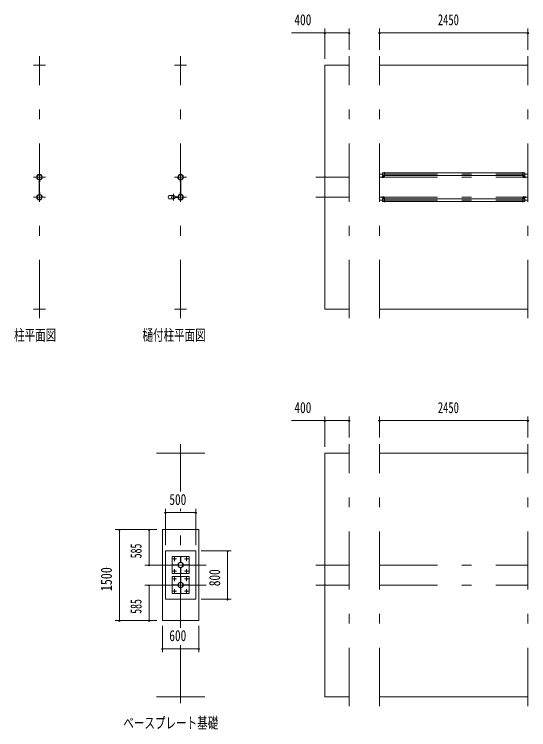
# Model space of a CAD drawing. Units: millimetres, scale not verified. Extents: x -31545 to 31552, y -14700 to 14700.
# Drawn here: x -31545 to -23055, y -11328 to 468 of the extents above; entities that cross this region are included whole.
import ezdxf
from ezdxf.enums import TextEntityAlignment as Align

# ---------------------------------------------------------------- set-up
doc = ezdxf.new("R2010")
doc.units = ezdxf.units.MM
doc.header["$LTSCALE"] = 80
doc.linetypes.add('USER3', pattern=[24, 12, -5, 2, -5])
for name, color, linetype, lineweight in [('0-2_1-07BOLD', 7, 'Continuous', 18), ('0-3_1-27CENTER', 3, 'USER3', 18), ('0-5_1-57DIM', 3, 'Continuous', 18)]:
    doc.layers.add(name, color=color, linetype=linetype, lineweight=lineweight)
doc.styles.add('ＭＳ ゴシック', font='')
doc.styles.get('ＭＳ ゴシック').set_extended_font_data('MS Gothic')

msp = doc.modelspace()

# ---------------------------------------------------------------- linework, layer by layer
at = {"layer": '0-2_1-07BOLD'}
for p, q in [((-31029.91, -372.46), (-31229.9, -372.46)), ((-28700.17, -372.46), (-28900.17, -372.46)), ((-26418.72, -4392.46), (-26418.72, -372.46)), ((-26018.72, -372.46), (-26418.72, -372.46)), ((-23068.72, -372.46), (-25518.72, -372.46)), ((-25474.17, -2209.46), (-25474.17, -2229.46)), ((-25468.97, -2204.26), (-25439.37, -2204.26)), ((-25439.37, -2207.46), (-25468.97, -2207.46)), ((-25437.37, -2146.96), (-25466.22, -2146.96)), ((-25434.17, -2136.46), (-25437.37, -2136.46)), ((-25437.37, -2202.26), (-25437.37, -2136.46)), ((-25434.17, -2202.26), (-25434.17, -2136.46)), ((-25434.17, -2146.96), (-23153.27, -2146.96)), ((-25434.17, -2189.65), (-23153.27, -2189.65)), ((-23153.27, -2136.46), (-23150.07, -2136.46)), ((-23153.27, -2202.26), (-23153.27, -2136.46)), ((-23150.07, -2202.26), (-23150.07, -2136.46)), ((-23150.07, -2146.96), (-23121.22, -2146.96)), ((-23150.07, -2189.65), (-23121.22, -2189.65)), ((-23118.47, -2204.26), (-23148.07, -2204.26)), ((-23148.07, -2207.46), (-23118.47, -2207.46)), ((-23121.22, -2189.65), (-23121.22, -2146.96)), ((-23116.47, -2209.46), (-23116.47, -2229.46)), ((-23116.47, -2229.46), (-23113.27, -2229.46)), ((-23113.27, -2209.46), (-23113.27, -2229.46)), ((-31134.49, -2292.46), (-31134.49, -2263.38)), ((-31134.49, -2292.46), (-31132.89, -2292.46)), ((-31132.89, -2261.9), (-31132.89, -2503.01)), ((-31126.89, -2503.01), (-31126.89, -2261.9)), ((-31126.89, -2292.46), (-31125.29, -2292.46)), ((-31125.29, -2292.46), (-31125.29, -2263.38)), ((-28804.76, -2292.46), (-28804.76, -2263.38)), ((-28804.76, -2292.46), (-28803.16, -2292.46)), ((-28803.16, -2261.9), (-28803.16, -2503.01)), ((-28797.16, -2503.01), (-28797.16, -2261.9)), ((-31134.49, -2472.46), (-31134.49, -2501.54)), ((-31134.49, -2472.46), (-31132.89, -2472.46)), ((-28804.76, -2472.46), (-28803.16, -2472.46)), ((-28804.76, -2472.46), (-28804.76, -2501.54)), ((-28797.16, -2472.46), (-28795.56, -2472.46)), ((-28795.56, -2472.46), (-28795.56, -2501.54)), ((-28927.68, -2519.96), (-28995.26, -2519.96)), ((-28927.68, -2574.96), (-28995.26, -2574.96)), ((-28890.83, -2544.45), (-28844.61, -2544.45)), ((-28890.83, -2550.46), (-28844.61, -2550.46)), ((-28889.43, -2542.85), (-28846.08, -2542.85)), ((-28889.43, -2552.06), (-28846.08, -2552.06)), ((-25474.17, -2555.46), (-25474.17, -2535.46)), ((-25439.37, -2557.46), (-25468.97, -2557.46)), ((-25468.97, -2560.66), (-25439.37, -2560.66)), ((-25437.37, -2575.26), (-25466.22, -2575.26)), ((-25466.22, -2575.26), (-25466.22, -2617.95)), ((-25437.37, -2562.66), (-25437.37, -2628.46)), ((-25434.17, -2562.66), (-25434.17, -2628.46)), ((-25434.17, -2575.26), (-23153.27, -2575.26)), ((-23150.07, -2562.66), (-23150.07, -2628.46)), ((-23148.07, -2557.46), (-23118.47, -2557.46)), ((-23118.47, -2560.66), (-23148.07, -2560.66)), ((-23113.27, -2555.46), (-23113.27, -2535.46)), ((-25437.37, -2617.95), (-25466.22, -2617.95)), ((-25434.17, -2628.46), (-25437.37, -2628.46)), ((-25434.17, -2617.95), (-23153.27, -2617.95)), ((-23150.07, -2617.95), (-23121.22, -2617.95)), ((-31029.91, -4392.46), (-31229.9, -4392.46)), ((-28700.17, -4392.46), (-28900.17, -4392.46)), ((-26018.72, -4392.46), (-26418.72, -4392.46)), ((-23068.72, -4392.46), (-25518.72, -4392.46)), ((-28400.17, -6767.46), (-29200.17, -6767.46)), ((-26018.72, -6767.46), (-26418.72, -6767.46)), ((-23068.72, -6767.46), (-25518.72, -6767.46)), ((-29100.17, -8027.45), (-28500.17, -8027.45)), ((-29100.17, -9527.46), (-29100.17, -8027.45)), ((-28550.17, -8377.46), (-29050.17, -8377.46)), ((-29050.17, -9177.46), (-29050.17, -8377.46)), ((-28803.17, -8472.91), (-28797.17, -8472.91)), ((-28803.17, -8472.91), (-28803.17, -8567.91)), ((-28797.17, -8472.91), (-28797.17, -8567.91)), ((-28550.17, -8377.46), (-28550.17, -9177.46)), ((-28864.72, -8615.46), (-28864.72, -8609.46)), ((-28844.72, -8615.46), (-28844.72, -8609.46)), ((-28803.17, -8547.91), (-28797.17, -8547.91)), ((-28803.17, -8567.91), (-28797.17, -8567.91)), ((-28755.62, -8609.46), (-28755.62, -8615.46)), ((-28660.62, -8609.46), (-28755.62, -8609.46)), ((-28735.62, -8609.46), (-28735.62, -8615.46)), ((-28660.62, -8609.46), (-28660.62, -8615.46)), ((-28939.72, -8615.46), (-28844.72, -8615.46)), ((-28803.17, -8752.01), (-28803.17, -8657.01)), ((-28797.17, -8677.01), (-28803.17, -8677.01)), ((-28660.62, -8615.46), (-28755.62, -8615.46)), ((-28797.17, -8752.01), (-28803.17, -8752.01)), ((-28803.17, -8802.9), (-28797.17, -8802.9)), ((-28803.17, -8802.9), (-28803.17, -8897.9)), ((-28797.17, -8802.9), (-28797.17, -8897.9)), ((-28939.72, -8939.45), (-28844.72, -8939.45)), ((-28939.72, -8945.45), (-28939.72, -8939.45)), ((-28864.72, -8945.45), (-28864.72, -8939.45)), ((-28803.17, -8877.9), (-28797.17, -8877.9)), ((-28803.17, -8897.9), (-28797.17, -8897.9)), ((-28755.62, -8939.45), (-28755.62, -8945.45)), ((-28660.62, -8939.45), (-28755.62, -8939.45)), ((-28735.62, -8939.45), (-28735.62, -8945.45)), ((-28803.17, -9082), (-28803.17, -8987.01)), ((-28797.17, -9007.01), (-28803.17, -9007.01)), ((-28797.17, -9082), (-28803.17, -9082)), ((-28550.17, -9177.46), (-29050.17, -9177.46)), ((-28400.17, -10787.46), (-29200.17, -10787.46)), ((-23068.72, -10787.46), (-25518.72, -10787.46))]:
    msp.add_line(p, q, dxfattribs=at)
for points in [[(-25470.97, -2209.46), (-25470.97, -2229.46), (-25474.17, -2229.46)], [(-25437.37, -2189.65), (-25466.22, -2189.65), (-25466.22, -2146.96)], [(-28797.16, -2292.46), (-28795.56, -2292.46), (-28795.56, -2263.38)], [(-31126.89, -2472.46), (-31125.29, -2472.46), (-31125.29, -2501.54)], [(-25470.97, -2555.46), (-25470.97, -2535.46), (-25474.17, -2535.46)], [(-23153.27, -2562.66), (-23153.27, -2628.46), (-23150.07, -2628.46)], [(-23150.07, -2575.26), (-23121.22, -2575.26), (-23121.22, -2617.95)], [(-23116.47, -2555.46), (-23116.47, -2535.46), (-23113.27, -2535.46)], [(-26018.72, -10787.46), (-26418.72, -10787.46), (-26418.72, -6767.46)], [(-29100.17, -9527.46), (-28500.17, -9527.46), (-28500.17, -8027.45)], [(-28939.72, -8615.46), (-28939.72, -8609.46), (-28844.72, -8609.46)], [(-28797.17, -8752.01), (-28797.17, -8657.01), (-28803.17, -8657.01)], [(-28939.72, -8945.45), (-28844.72, -8945.45), (-28844.72, -8939.45)], [(-28660.62, -8939.45), (-28660.62, -8945.45), (-28755.62, -8945.45)], [(-28797.17, -9082), (-28797.17, -8987.01), (-28803.17, -8987.01)]]:
    msp.add_lwpolyline(points, dxfattribs=at)
for points in [[(-28660.17, -8752.46), (-28940.17, -8752.46), (-28940.17, -8472.46), (-28660.17, -8472.46)], [(-28940.17, -9082.45), (-28940.17, -8802.45), (-28660.17, -8802.45), (-28660.17, -9082.45)]]:
    msp.add_lwpolyline(points, close=True, dxfattribs=at)
for centre, radius in [((-31129.9, -2217.46), 44.55), ((-31129.9, -2217.46), 40.35), ((-31129.9, -2169.06), 2.25), ((-28800.17, -2217.46), 44.55), ((-28800.17, -2217.46), 40.35), ((-28800.17, -2169.06), 2.25), ((-31129.9, -2547.46), 44.55), ((-31129.9, -2547.46), 40.35), ((-31129.9, -2595.86), 2.25), ((-28949.51, -2547.46), 2.25), ((-28918.16, -2547.46), 27.5), ((-28800.16, -2547.46), 46.15), ((-28800.17, -2547.46), 44.55), ((-28800.17, -2547.46), 40.35), ((-28800.17, -2595.86), 2.25), ((-28900.17, -8512.46), 8), ((-28800.17, -8612.46), 44.55), ((-28800.17, -8612.46), 40.35), ((-28700.17, -8512.46), 8), ((-28900.17, -8712.46), 8), ((-28700.17, -8712.46), 8), ((-28900.17, -8842.45), 8), ((-28700.17, -8842.45), 8), ((-28800.17, -8942.45), 44.55), ((-28800.17, -8942.45), 40.35), ((-28900.17, -9042.45), 8), ((-28700.17, -9042.45), 8)]:
    msp.add_circle(centre, radius, dxfattribs=at)
for centre, radius, start, end in [((-31129.9, -2217.46), 46.15, 93.78961, 264.28209), ((-31129.9, -2169.06), 3.85, 322.09525, 270.00276), ((-31129.9, -2217.46), 46.15, 275.72758, 90.00154), ((-28800.16, -2217.46), 46.15, 93.78961, 264.28209), ((-28800.17, -2169.06), 3.85, 322.09525, 270.00276), ((-28800.16, -2217.46), 46.15, 275.72758, 90.00154), ((-25468.97, -2209.46), 5.2, 90, 180), ((-25468.97, -2209.46), 2, 90, 180), ((-25439.37, -2202.26), 2, 270, 0), ((-25439.37, -2202.26), 5.2, 270, 0), ((-23148.07, -2202.26), 5.2, 180, 270), ((-23148.07, -2202.26), 2, 180, 270), ((-23118.47, -2209.46), 5.2, 0, 90), ((-23118.47, -2209.46), 2, 0, 90), ((-31129.9, -2547.46), 46.15, 95.71837, 266.21085), ((-31129.9, -2595.86), 3.85, 90, 37.90752), ((-31129.9, -2547.46), 46.15, 269.99892, 84.27287), ((-28959.77, -2547.46), 44.9, 142.23546, 217.76454), ((-28949.51, -2547.46), 3.85, 51.34222, 0), ((-28918.16, -2547.46), 29.1, 9.09488, 180), ((-28918.16, -2547.46), 29.1, 185.93016, 350.90401), ((-28900.76, -2547.46), 44.9, 142.23546, 160.41136), ((-28900.76, -2547.46), 44.9, 199.58864, 217.76454), ((-28800.17, -2595.86), 3.85, 90, 37.90752), ((-25468.97, -2555.46), 5.2, 180, 270), ((-25468.97, -2555.46), 2, 180, 270), ((-25439.37, -2562.66), 5.2, 0, 90), ((-25439.37, -2562.66), 2, 0, 90), ((-23148.07, -2562.66), 5.2, 90, 180), ((-23148.07, -2562.66), 2, 90, 180), ((-23118.47, -2555.46), 2, 270, 0), ((-23118.47, -2555.46), 5.2, 270, 0)]:
    msp.add_arc(centre, radius, start, end, dxfattribs=at)
at = {"layer": '0-3_1-27CENTER'}
for p, q in [((-31129.9, -4542.46), (-31129.9, -222.46)), ((-28800.17, -4542.46), (-28800.17, -222.46)), ((-26018.72, -4542.46), (-26018.72, -222.46)), ((-25518.72, -4542.46), (-25518.72, -222.46)), ((-23068.72, -4542.46), (-23068.72, -222.46)), ((-31029.91, -2217.46), (-31229.9, -2217.46)), ((-28700.17, -2217.46), (-28900.17, -2217.46)), ((-26568.72, -2217.46), (-26018.72, -2217.46)), ((-25518.72, -2168.31), (-23068.72, -2168.31)), ((-25518.72, -2217.46), (-23068.72, -2217.46)), ((-25449.17, -2226.46), (-25449.17, -2184.66)), ((-23138.27, -2226.46), (-23138.27, -2184.66)), ((-31029.91, -2547.46), (-31229.9, -2547.46)), ((-28918.16, -2492.46), (-28918.16, -2602.46)), ((-28700.17, -2547.46), (-28900.17, -2547.46)), ((-28867.69, -2558.22), (-28867.69, -2536.69)), ((-26568.72, -2547.46), (-26018.72, -2547.46)), ((-25518.72, -2547.46), (-23068.72, -2547.46)), ((-25449.17, -2538.46), (-25449.17, -2580.26)), ((-23138.27, -2538.46), (-23138.27, -2580.26)), ((-25518.72, -2596.61), (-23068.72, -2596.61)), ((-28800.17, -6617.46), (-28800.17, -7398.87)), ((-26018.72, -10937.46), (-26018.72, -6617.46)), ((-25518.72, -10937.46), (-25518.72, -6617.46)), ((-23068.72, -10937.46), (-23068.72, -6617.46)), ((-28800.17, -9647.46), (-28800.17, -7687.46)), ((-28900.17, -8478.31), (-28900.17, -8546.6)), ((-28700.17, -8478.31), (-28700.17, -8546.6)), ((-28934.32, -8512.46), (-28866.03, -8512.46)), ((-28734.32, -8512.46), (-28666.03, -8512.46)), ((-29200.17, -8612.46), (-28380.17, -8612.46)), ((-28934.32, -8712.46), (-28866.03, -8712.46)), ((-28900.17, -8678.31), (-28900.17, -8746.6)), ((-28734.32, -8712.46), (-28666.03, -8712.46)), ((-28700.17, -8678.31), (-28700.17, -8746.6)), ((-26568.72, -8612.46), (-26018.72, -8612.46)), ((-25518.72, -8612.46), (-23068.72, -8612.46)), ((-28934.32, -8842.45), (-28866.03, -8842.45)), ((-28900.17, -8808.31), (-28900.17, -8876.6)), ((-28734.32, -8842.45), (-28666.03, -8842.45)), ((-28700.17, -8808.31), (-28700.17, -8876.6)), ((-29200.17, -8942.45), (-28380.17, -8942.45)), ((-26568.72, -8942.46), (-26018.72, -8942.46)), ((-25518.72, -8942.46), (-23068.72, -8942.46)), ((-28934.32, -9042.45), (-28866.03, -9042.45)), ((-28900.17, -9008.31), (-28900.17, -9076.6)), ((-28734.32, -9042.45), (-28666.03, -9042.45)), ((-28700.17, -9008.31), (-28700.17, -9076.6)), ((-28800.17, -9932.27), (-28800.17, -10937.46))]:
    msp.add_line(p, q, dxfattribs=at)
at = {"layer": '0-5_1-57DIM'}
for p, q in [((-26968.22, 162.54), (-26018.72, 162.54)), ((-26404.72, 162.54), (-26432.72, 162.54)), ((-26418.72, -267.46), (-26418.72, 232.54)), ((-26004.72, 162.54), (-26032.72, 162.54)), ((-26018.72, -117.46), (-26018.72, 232.54)), ((-25504.72, 162.54), (-25532.72, 162.54)), ((-25518.72, -117.46), (-25518.72, 232.54)), ((-25518.72, 162.54), (-23068.72, 162.54)), ((-23054.72, 162.54), (-23082.72, 162.54)), ((-23068.72, -117.46), (-23068.72, 232.54)), ((-26968.22, -6232.46), (-26018.72, -6232.46)), ((-26404.72, -6232.46), (-26432.72, -6232.46)), ((-26418.72, -6662.46), (-26418.72, -6162.46)), ((-26004.72, -6232.46), (-26032.72, -6232.46)), ((-26018.72, -6512.46), (-26018.72, -6162.46)), ((-25504.72, -6232.46), (-25532.72, -6232.46)), ((-25518.72, -6512.46), (-25518.72, -6162.46)), ((-25518.72, -6232.46), (-23068.72, -6232.46)), ((-23054.72, -6232.46), (-23082.72, -6232.46)), ((-23068.72, -6512.46), (-23068.72, -6162.46)), ((-29036.17, -7747.45), (-29064.17, -7747.45)), ((-29050.17, -8287.46), (-29050.17, -7687.46)), ((-29050.17, -7747.45), (-28550.17, -7747.45)), ((-28536.17, -7747.45), (-28564.17, -7747.45)), ((-28550.17, -8287.46), (-28550.17, -7687.46)), ((-29190.17, -8027.45), (-29880.17, -8027.45)), ((-29796.17, -8027.45), (-29824.17, -8027.45)), ((-29810.17, -8027.45), (-29810.17, -9527.46)), ((-29306.17, -8027.45), (-29334.17, -8027.45)), ((-29320.17, -8027.45), (-29320.17, -8612.46)), ((-28460.17, -8377.46), (-27963.24, -8377.46)), ((-28009.24, -8377.46), (-28037.24, -8377.46)), ((-28023.24, -8377.46), (-28023.24, -9177.46)), ((-29190.17, -8612.46), (-29390.17, -8612.46)), ((-29306.17, -8612.46), (-29334.17, -8612.46)), ((-29190.17, -8942.45), (-29390.17, -8942.45)), ((-29306.17, -8942.45), (-29334.17, -8942.45)), ((-29320.17, -8942.45), (-29320.17, -9527.46)), ((-28460.17, -9177.46), (-27963.24, -9177.46)), ((-28009.24, -9177.46), (-28037.24, -9177.46)), ((-29190.17, -9527.46), (-29880.17, -9527.46)), ((-29796.17, -9527.46), (-29824.17, -9527.46)), ((-29306.17, -9527.46), (-29334.17, -9527.46)), ((-29100.17, -9617.46), (-29100.17, -10052.27)), ((-28500.17, -9617.46), (-28500.17, -10052.27)), ((-29086.17, -9992.27), (-29114.17, -9992.27)), ((-29100.17, -9992.27), (-28500.17, -9992.27)), ((-28486.17, -9992.27), (-28514.17, -9992.27))]:
    msp.add_line(p, q, dxfattribs=at)
for centre in [(-26418.72, 162.54), (-26018.72, 162.54), (-25518.72, 162.54), (-23068.72, 162.54), (-26418.72, -6232.46), (-26018.72, -6232.46), (-25518.72, -6232.46), (-23068.72, -6232.46), (-29050.17, -7747.45), (-28550.17, -7747.45), (-29810.17, -8027.45), (-29320.17, -8027.45), (-28023.24, -8377.46), (-29320.17, -8612.46), (-29320.17, -8942.45), (-28023.24, -9177.46), (-29810.17, -9527.46), (-29320.17, -9527.46), (-29100.17, -9992.27), (-28500.17, -9992.27)]:
    msp.add_arc(centre, 14, 180, 0, dxfattribs=at)

# ---------------------------------------------------------------- texts
at = {"layer": '0-5_1-57DIM', "color": 7, "style": 'ＭＳ ゴシック'}
for s, width, p in [('400', 0.75, (-26921.15, 232.54)), ('2450', 0.7, (-24554.13, 232.54)), ('柱平面図', 0.7, (-31549.91, -4967.59)), ('樋付柱平面図', 0.7, (-29430.17, -4967.59)), ('400', 0.75, (-26921.15, -6162.46)), ('2450', 0.7, (-24554.13, -6162.46)), ('500', 0.75, (-28985.59, -7677.46)), ('600', 0.75, (-28986.17, -9922.27)), ('ベースプレート基礎', 0.7, (-29745.17, -11362.59))]:
    msp.add_text(s, height=182.3, dxfattribs=dict(at, width=width)).set_placement(p, align=Align.BOTTOM_LEFT)
for s, width, p in [('585', 0.65, (-29390.17, -8501.81)), ('1500', 0.8, (-29880.17, -9044.83)), ('800', 0.75, (-28093.24, -8961.43)), ('585', 0.65, (-29390.17, -9416.81))]:
    msp.add_text(s, height=182.3, rotation=90, dxfattribs=dict(at, width=width)).set_placement(p, align=Align.BOTTOM_LEFT)

doc.saveas('drawing.dxf')
